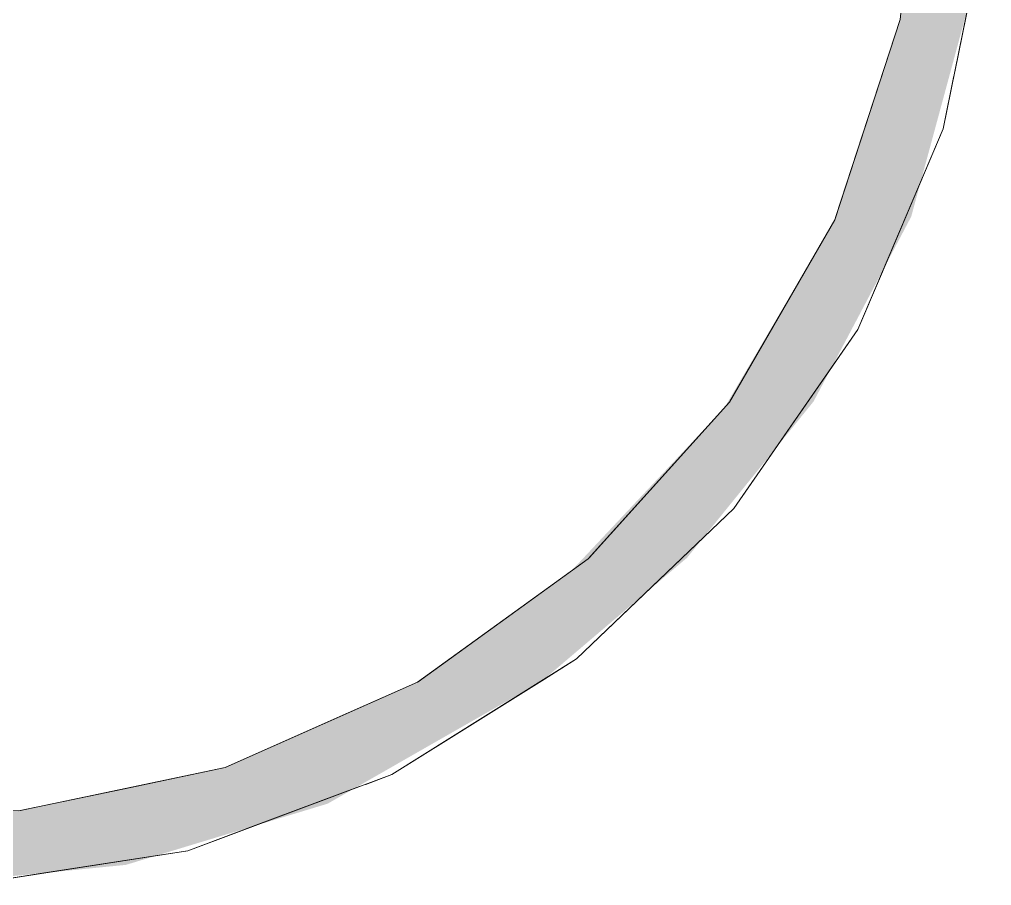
# Model space of a CAD drawing. Header units: millimetres. Extents: x 10569 to 232243, y -25347 to 80743.
# Drawn here: x 87640.1 to 87920.3, y 28314.5 to 28564.1 of the extents above; entities that cross this region are included whole.
import ezdxf

# ---------------------------------------------------------------- set-up
doc = ezdxf.new("R2010")
doc.units = ezdxf.units.MM
doc.layers.add('Q-CASE', color=31, linetype='Continuous', lineweight=20)

# ---------------------------------------------------------------- blocks, each defined once
blk = doc.blocks.new('DLN_Cat Ladder - 750x750x4500 _WDD_-9656512-TENDER DRAFT G_F')
at = {"layer": 'Q-CASE', "transparency": 33554432}
blk.add_hatch(color=211, dxfattribs=at).paths.add_polyline_path([(44.7, -1112), (105.18, -1106.04), (163.33, -1088.4), (224.98, -1053.15), (266.93, -1017.51), (303.4, -972.46), (331.55, -919.17), (349.7, -852.18), (353.36, -802), (335.04, -802), (328.36, -862.29), (309.24, -920.63), (277.72, -974.23), (233.67, -1021.2), (189.7, -1053.15), (134.32, -1077.81), (75.01, -1090.41), (14.11, -1090.35), (-52.07, -1074.62), (-101.13, -1052.54), (-152.74, -1013.74), (-195.41, -962.94), (-221.84, -914.99), (-240.1, -852.06), (-246.64, -802), (-264.96, -802), (-256.9, -870.54), (-241.7, -920.63), (-207.31, -981.23), (-172.37, -1022.95), (-118.21, -1064.74), (-72.55, -1088.82), (-15.59, -1106.06), (14.39, -1109.01)], flags=0)
at = {"layer": 'Q-CASE'}
for p, q in [((344.08, -877.49), (349.73, -849.57)), ((344.08, -877.49), (349.73, -849.57)), ((344.08, -877.49), (349.73, -849.57)), ((344.08, -877.49), (349.73, -849.57)), ((344.08, -877.49), (349.73, -849.57)), ((344.08, -877.49), (349.73, -849.57)), ((344.08, -877.49), (349.73, -849.57)), ((344.08, -877.49), (349.73, -849.57)), ((344.08, -877.49), (349.73, -849.57)), ((328.34, -862.39), (309.86, -919.17)), ((328.34, -862.39), (309.86, -919.17)), ((328.34, -862.39), (309.86, -919.17)), ((328.34, -862.39), (309.86, -919.17)), ((328.34, -862.39), (309.86, -919.17)), ((328.34, -862.39), (309.86, -919.17)), ((328.34, -862.39), (309.86, -919.17)), ((328.34, -862.39), (309.86, -919.17)), ((328.34, -862.39), (309.86, -919.17)), ((322.67, -936.4), (335.36, -906.6)), ((322.67, -936.4), (335.36, -906.6)), ((322.67, -936.4), (335.36, -906.6)), ((322.67, -936.4), (335.36, -906.6)), ((322.67, -936.4), (335.36, -906.6)), ((322.67, -936.4), (335.36, -906.6)), ((322.67, -936.4), (335.36, -906.6)), ((322.67, -936.4), (335.36, -906.6)), ((322.67, -936.4), (335.36, -906.6)), ((309.55, -920.13), (279.28, -972.46)), ((309.55, -920.13), (279.28, -972.46)), ((309.55, -920.13), (279.28, -972.46)), ((309.55, -920.13), (279.28, -972.46)), ((309.55, -920.13), (279.28, -972.46)), ((309.55, -920.13), (279.28, -972.46)), ((309.55, -920.13), (279.28, -972.46)), ((309.55, -920.13), (279.28, -972.46)), ((309.55, -920.13), (279.28, -972.46)), ((309.86, -919.17), (309.55, -920.13)), ((309.86, -919.17), (309.55, -920.13)), ((309.86, -919.17), (309.55, -920.13)), ((309.86, -919.17), (309.55, -920.13)), ((309.86, -919.17), (309.55, -920.13)), ((309.86, -919.17), (309.55, -920.13)), ((309.86, -919.17), (309.55, -920.13)), ((309.86, -919.17), (309.55, -920.13)), ((309.86, -919.17), (309.55, -920.13)), ((290.41, -988.9), (308.86, -962.24)), ((290.41, -988.9), (308.86, -962.24)), ((290.41, -988.9), (308.86, -962.24)), ((290.41, -988.9), (308.86, -962.24)), ((290.41, -988.9), (308.86, -962.24)), ((290.41, -988.9), (308.86, -962.24)), ((290.41, -988.9), (308.86, -962.24)), ((290.41, -988.9), (308.86, -962.24)), ((290.41, -988.9), (308.86, -962.24)), ((279.14, -972.7), (238.69, -1017.51)), ((279.14, -972.7), (238.69, -1017.51)), ((279.14, -972.7), (238.69, -1017.51)), ((279.14, -972.7), (238.69, -1017.51)), ((279.14, -972.7), (238.69, -1017.51)), ((279.14, -972.7), (238.69, -1017.51)), ((279.14, -972.7), (238.69, -1017.51)), ((279.14, -972.7), (238.69, -1017.51)), ((279.14, -972.7), (238.69, -1017.51)), ((248.36, -1033.96), (271.85, -1011.52)), ((248.36, -1033.96), (271.85, -1011.52)), ((248.36, -1033.96), (271.85, -1011.52)), ((248.36, -1033.96), (271.85, -1011.52)), ((248.36, -1033.96), (271.85, -1011.52)), ((248.36, -1033.96), (271.85, -1011.52)), ((248.36, -1033.96), (271.85, -1011.52)), ((248.36, -1033.96), (271.85, -1011.52)), ((248.36, -1033.96), (271.85, -1011.52)), ((238.42, -1017.8), (189.47, -1053.25)), ((238.42, -1017.8), (189.47, -1053.25)), ((238.42, -1017.8), (189.47, -1053.25)), ((238.42, -1017.8), (189.47, -1053.25)), ((238.42, -1017.8), (189.47, -1053.25)), ((238.42, -1017.8), (189.47, -1053.25)), ((238.42, -1017.8), (189.47, -1053.25)), ((238.42, -1017.8), (189.47, -1053.25)), ((238.42, -1017.8), (189.47, -1053.25)), ((238.45, -1017.78), (238.42, -1017.8)), ((238.45, -1017.78), (238.42, -1017.8)), ((238.45, -1017.78), (238.42, -1017.8)), ((238.45, -1017.78), (238.42, -1017.8)), ((238.45, -1017.78), (238.42, -1017.8)), ((238.45, -1017.78), (238.42, -1017.8)), ((238.45, -1017.78), (238.42, -1017.8)), ((238.45, -1017.78), (238.42, -1017.8)), ((238.45, -1017.78), (238.42, -1017.8)), ((189.27, -1053.39), (164.28, -1064.46)), ((189.27, -1053.39), (164.28, -1064.46)), ((189.27, -1053.39), (164.28, -1064.46)), ((189.27, -1053.39), (164.28, -1064.46)), ((189.27, -1053.39), (164.28, -1064.46)), ((189.27, -1053.39), (164.28, -1064.46)), ((189.27, -1053.39), (164.28, -1064.46)), ((189.27, -1053.39), (164.28, -1064.46)), ((189.27, -1053.39), (164.28, -1064.46)), ((198.19, -1069.77), (225.8, -1052.48)), ((198.19, -1069.77), (225.8, -1052.48)), ((198.19, -1069.77), (225.8, -1052.48)), ((198.19, -1069.77), (225.8, -1052.48)), ((198.19, -1069.77), (225.8, -1052.48)), ((198.19, -1069.77), (225.8, -1052.48)), ((198.19, -1069.77), (225.8, -1052.48)), ((198.19, -1069.77), (225.8, -1052.48)), ((198.19, -1069.77), (225.8, -1052.48)), ((164.28, -1064.46), (134.02, -1077.87)), ((164.28, -1064.46), (134.02, -1077.87)), ((164.28, -1064.46), (134.02, -1077.87)), ((164.28, -1064.46), (134.02, -1077.87)), ((164.28, -1064.46), (134.02, -1077.87)), ((164.28, -1064.46), (134.02, -1077.87)), ((164.28, -1064.46), (134.02, -1077.87)), ((164.28, -1064.46), (134.02, -1077.87)), ((164.28, -1064.46), (134.02, -1077.87)), ((133.75, -1077.99), (106.64, -1083.69)), ((133.75, -1077.99), (106.64, -1083.69)), ((133.75, -1077.99), (106.64, -1083.69)), ((133.75, -1077.99), (106.64, -1083.69)), ((133.75, -1077.99), (106.64, -1083.69)), ((133.75, -1077.99), (106.64, -1083.69)), ((133.75, -1077.99), (106.64, -1083.69)), ((133.75, -1077.99), (106.64, -1083.69)), ((133.75, -1077.99), (106.64, -1083.69)), ((106.64, -1083.69), (74.67, -1090.41)), ((106.64, -1083.69), (74.67, -1090.41)), ((106.64, -1083.69), (74.67, -1090.41)), ((106.64, -1083.69), (74.67, -1090.41)), ((106.64, -1083.69), (74.67, -1090.41)), ((106.64, -1083.69), (74.67, -1090.41)), ((106.64, -1083.69), (74.67, -1090.41)), ((106.64, -1083.69), (74.67, -1090.41)), ((106.64, -1083.69), (74.67, -1090.41)), ((141.89, -1094.91), (172.52, -1083.49)), ((141.89, -1094.91), (172.52, -1083.49)), ((141.89, -1094.91), (172.52, -1083.49)), ((141.89, -1094.91), (172.52, -1083.49)), ((141.89, -1094.91), (172.52, -1083.49)), ((141.89, -1094.91), (172.52, -1083.49)), ((141.89, -1094.91), (172.52, -1083.49)), ((141.89, -1094.91), (172.52, -1083.49)), ((141.89, -1094.91), (172.52, -1083.49)), ((81.68, -1108.36), (114.15, -1103.32)), ((81.68, -1108.36), (114.15, -1103.32)), ((81.68, -1108.36), (114.15, -1103.32)), ((81.68, -1108.36), (114.15, -1103.32)), ((81.68, -1108.36), (114.15, -1103.32)), ((81.68, -1108.36), (114.15, -1103.32)), ((81.68, -1108.36), (114.15, -1103.32)), ((81.68, -1108.36), (114.15, -1103.32)), ((81.68, -1108.36), (114.15, -1103.32))]:
    blk.add_line(p, q, dxfattribs=at)
at = {"layer": 'Q-CASE', "flags": 128}
for points in [[(-265.3, -802), (-258.94, -864.47), (-240.12, -924.37), (-209.62, -979.26), (-168.68, -1026.87), (-118.99, -1065.26), (-62.59, -1092.84), (-1.78, -1108.5), (60.94, -1111.57), (122.99, -1101.95), (181.82, -1080.02), (235.04, -1046.69), (280.44, -1003.31), (316.17, -951.68), (340.76, -893.91), (353.21, -832.36), (354.7, -802)], [(334.7, -802), (328.34, -862.39), (309.55, -920.13), (279.14, -972.7), (238.45, -1017.78), (189.27, -1053.39), (133.75, -1077.99), (74.33, -1090.48), (13.6, -1090.33), (-45.76, -1077.53), (-101.15, -1052.65), (-150.15, -1016.78), (-190.61, -971.5), (-220.75, -918.78), (-239.25, -860.94), (-245.3, -802)], [(335.36, -906.6), (340.76, -893.91), (343.87, -878.55)], [(335.36, -906.6), (340.76, -893.91), (343.87, -878.55)], [(335.36, -906.6), (340.76, -893.91), (343.87, -878.55)], [(335.36, -906.6), (340.76, -893.91), (343.87, -878.55)], [(335.36, -906.6), (340.76, -893.91), (343.87, -878.55)], [(335.36, -906.6), (340.76, -893.91), (343.87, -878.55)], [(335.36, -906.6), (340.76, -893.91), (343.87, -878.55)], [(335.36, -906.6), (340.76, -893.91), (343.87, -878.55)], [(335.36, -906.6), (340.76, -893.91), (343.87, -878.55)], [(308.86, -962.24), (316.17, -951.68), (322.67, -936.4)], [(308.86, -962.24), (316.17, -951.68), (322.67, -936.4)], [(308.86, -962.24), (316.17, -951.68), (322.67, -936.4)], [(308.86, -962.24), (316.17, -951.68), (322.67, -936.4)], [(308.86, -962.24), (316.17, -951.68), (322.67, -936.4)], [(308.86, -962.24), (316.17, -951.68), (322.67, -936.4)], [(308.86, -962.24), (316.17, -951.68), (322.67, -936.4)], [(308.86, -962.24), (316.17, -951.68), (322.67, -936.4)], [(308.86, -962.24), (316.17, -951.68), (322.67, -936.4)], [(271.85, -1011.52), (280.44, -1003.31), (290.41, -988.9)], [(271.85, -1011.52), (280.44, -1003.31), (290.41, -988.9)], [(271.85, -1011.52), (280.44, -1003.31), (290.41, -988.9)], [(271.85, -1011.52), (280.44, -1003.31), (290.41, -988.9)], [(271.85, -1011.52), (280.44, -1003.31), (290.41, -988.9)], [(271.85, -1011.52), (280.44, -1003.31), (290.41, -988.9)], [(271.85, -1011.52), (280.44, -1003.31), (290.41, -988.9)], [(271.85, -1011.52), (280.44, -1003.31), (290.41, -988.9)], [(271.85, -1011.52), (280.44, -1003.31), (290.41, -988.9)], [(225.8, -1052.48), (235.04, -1046.69), (248.36, -1033.96)], [(225.8, -1052.48), (235.04, -1046.69), (248.36, -1033.96)], [(225.8, -1052.48), (235.04, -1046.69), (248.36, -1033.96)], [(225.8, -1052.48), (235.04, -1046.69), (248.36, -1033.96)], [(225.8, -1052.48), (235.04, -1046.69), (248.36, -1033.96)], [(225.8, -1052.48), (235.04, -1046.69), (248.36, -1033.96)], [(225.8, -1052.48), (235.04, -1046.69), (248.36, -1033.96)], [(225.8, -1052.48), (235.04, -1046.69), (248.36, -1033.96)], [(225.8, -1052.48), (235.04, -1046.69), (248.36, -1033.96)], [(174.3, -1082.83), (181.82, -1080.02), (198.19, -1069.77)], [(174.3, -1082.83), (181.82, -1080.02), (198.19, -1069.77)], [(174.3, -1082.83), (181.82, -1080.02), (198.19, -1069.77)], [(174.3, -1082.83), (181.82, -1080.02), (198.19, -1069.77)], [(174.3, -1082.83), (181.82, -1080.02), (198.19, -1069.77)], [(174.3, -1082.83), (181.82, -1080.02), (198.19, -1069.77)], [(174.3, -1082.83), (181.82, -1080.02), (198.19, -1069.77)], [(174.3, -1082.83), (181.82, -1080.02), (198.19, -1069.77)], [(174.3, -1082.83), (181.82, -1080.02), (198.19, -1069.77)], [(114.15, -1103.32), (122.99, -1101.95), (141.89, -1094.91)], [(114.15, -1103.32), (122.99, -1101.95), (141.89, -1094.91)], [(114.15, -1103.32), (122.99, -1101.95), (141.89, -1094.91)], [(114.15, -1103.32), (122.99, -1101.95), (141.89, -1094.91)], [(114.15, -1103.32), (122.99, -1101.95), (141.89, -1094.91)], [(114.15, -1103.32), (122.99, -1101.95), (141.89, -1094.91)], [(114.15, -1103.32), (122.99, -1101.95), (141.89, -1094.91)], [(114.15, -1103.32), (122.99, -1101.95), (141.89, -1094.91)], [(114.15, -1103.32), (122.99, -1101.95), (141.89, -1094.91)], [(52.98, -1111.18), (60.94, -1111.57), (81.68, -1108.36)], [(52.98, -1111.18), (60.94, -1111.57), (81.68, -1108.36)], [(52.98, -1111.18), (60.94, -1111.57), (81.68, -1108.36)], [(52.98, -1111.18), (60.94, -1111.57), (81.68, -1108.36)], [(52.98, -1111.18), (60.94, -1111.57), (81.68, -1108.36)], [(52.98, -1111.18), (60.94, -1111.57), (81.68, -1108.36)], [(52.98, -1111.18), (60.94, -1111.57), (81.68, -1108.36)], [(52.98, -1111.18), (60.94, -1111.57), (81.68, -1108.36)], [(52.98, -1111.18), (60.94, -1111.57), (81.68, -1108.36)]]:
    blk.add_lwpolyline(points, dxfattribs=at)

msp = doc.modelspace()

# ---------------------------------------------------------------- block references
at = {"layer": 'Q-CASE'}
msp.add_blockref('DLN_Cat Ladder - 750x750x4500 _WDD_-9656512-TENDER DRAFT G_F', (87565.59264, 29426.48546), dxfattribs=at)

doc.saveas('drawing.dxf')
